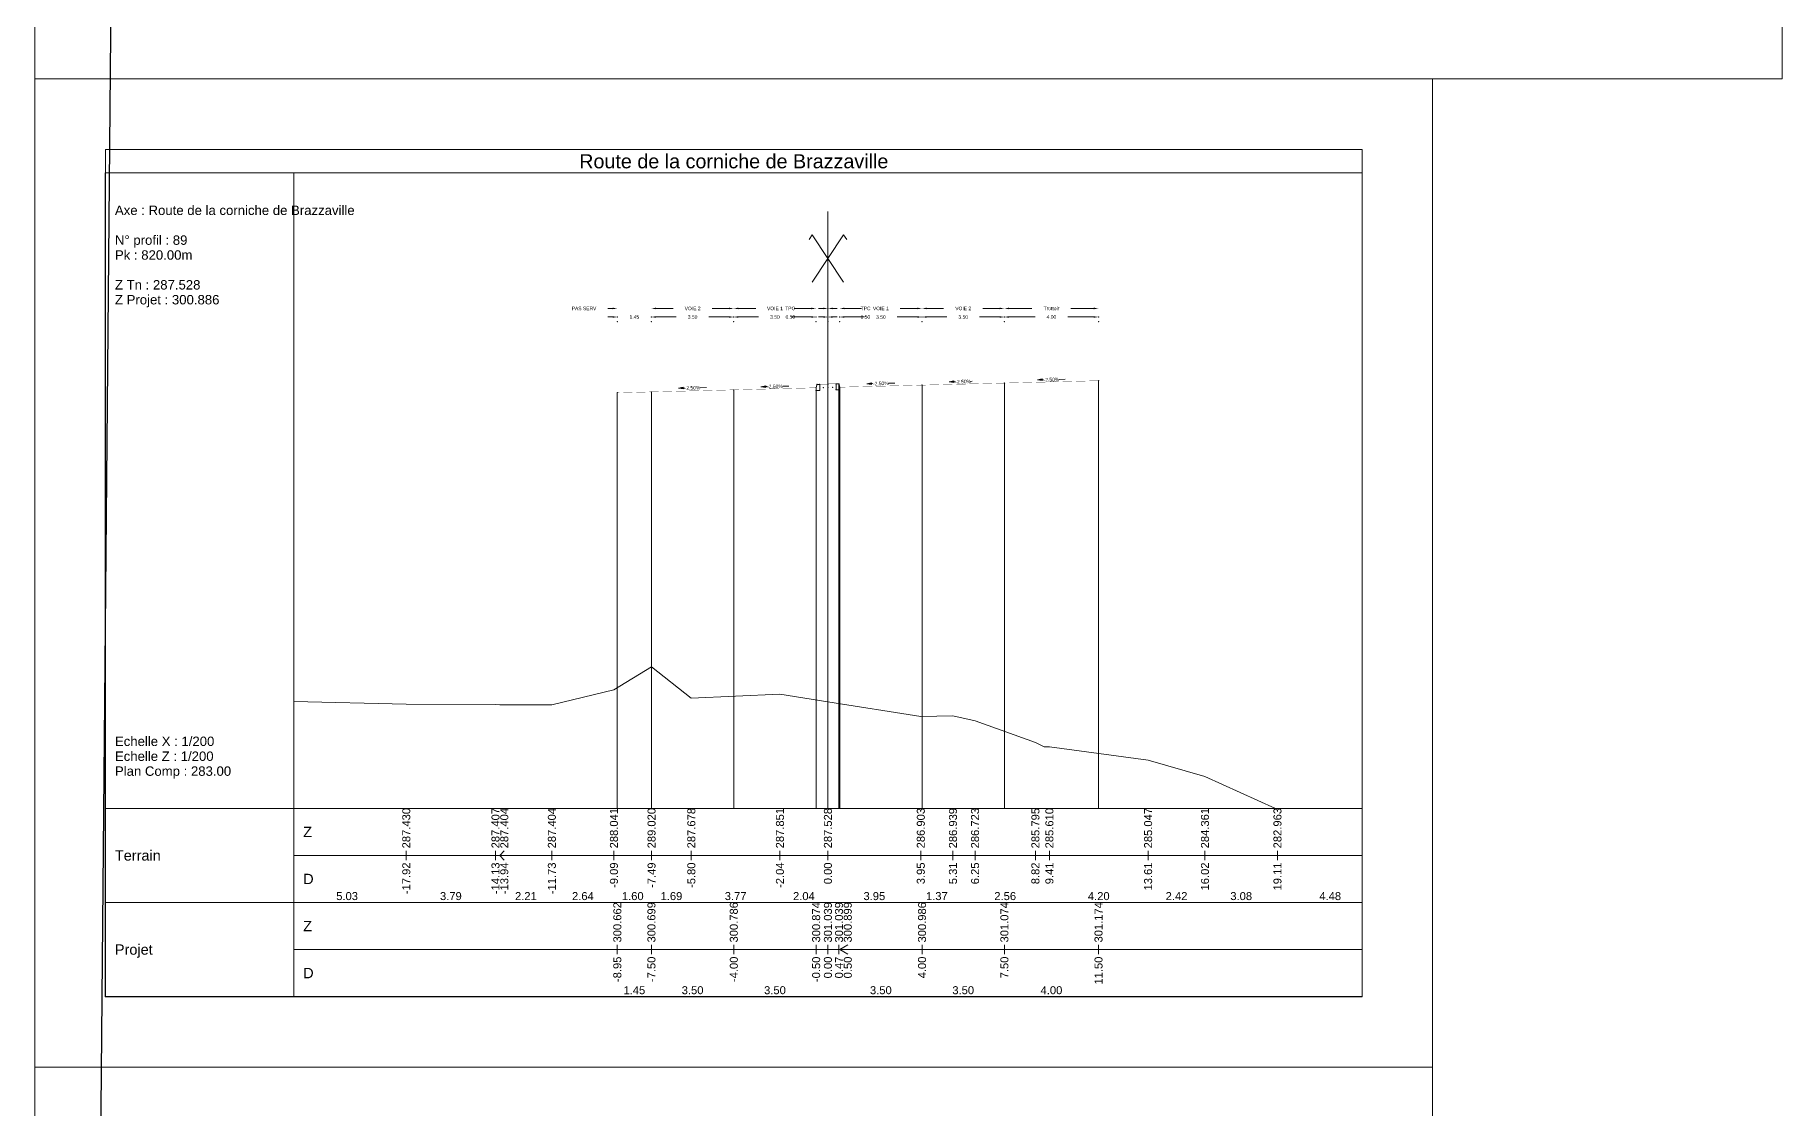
# Model space of a CAD drawing. Extents: x 0 to 74, y -372 to 1003.
# Drawn here: x 0 to 74.2, y 308.4 to 354 of the extents above; entities that cross this region are included whole.
import ezdxf
from ezdxf.enums import TextEntityAlignment as Align

# ---------------------------------------------------------------- set-up
doc = ezdxf.new("R2010")
doc.units = 0
doc.header["$LTSCALE"] = 2
doc.header["$PDSIZE"] = -0.004
doc.layers.get('0').update_dxf_attribs({"lineweight": 0})
for name, color, linetype, lineweight in [('Route - Profils type - Content session name', 7, 'Continuous', 0), ('Route - Profils type - PT VIA DRO', 5, 'Continuous', 0), ('Route - Profils type - PT VIA GAU', 5, 'Continuous', 0), ('Route - Route de la corniche de Brazzaville - PT - Cadre_P89', 7, 'Continuous', 0), ('Route - Route de la corniche de Brazzaville - PT - Terrain_P89', 5, 'Continuous', 0)]:
    doc.layers.add(name, color=color, linetype=linetype, lineweight=lineweight)
doc.styles.add('CadreTitre', font='arial.ttf', dxfattribs={"height": 0.003})
doc.styles.add('Cotation', font='arial.ttf')
doc.styles.add('CoteHor', font='arial.ttf', dxfattribs={"height": 0.0022})
doc.styles.add('CoteHorA', font='arial.ttf', dxfattribs={"height": 0.0022})
doc.styles.add('CoteTitre', font='arial.ttf', dxfattribs={"height": 0.0017})
doc.styles.add('CoteTitreA', font='arial.ttf', dxfattribs={"height": 0.0017})
doc.styles.add('CoteVert', font='arial.ttf', dxfattribs={"height": 0.0017})
doc.styles.add('CoteVertA', font='arial.ttf', dxfattribs={"height": 0.0017})
doc.styles.add('ProfilCartouche', font='arial.ttf', dxfattribs={"height": 0.002})
doc.dimstyles.new('BRAZZAVILLE', dxfattribs={"dimtxt": 0.15, "dimasz": 0.2, "dimexe": 0.5, "dimexo": 0.5, "dimgap": 0.5, "dimtad": 0, "dimzin": 0, "dimdsep": 46, "dimtxsty": 'Cotation', "dimsah": 1, "dimcen": 0.1, "dimse1": 1, "dimse2": 1, "dimclrd": 1, "dimclre": 256, "dimclrt": 1, "dimaunit": 2, "dimazin": 0, "dimtfac": 1, "dimtdec": 4, "dimtofl": 0, "dimtmove": 0, "dimatfit": 1, "dimfxl": 1, "dimtolj": 1, "dimtzin": 0, "dimlwd": 0, "dimlwe": 0, "dimarcsym": 0})
doc.dimstyles.get("Standard").update_dxf_attribs({"dimtxt": 0.18, "dimasz": 0.18, "dimexe": 0.18, "dimexo": 0.0625, "dimgap": 0.09, "dimtad": 0, "dimtih": 1, "dimtoh": 1, "dimdec": 4, "dimzin": 0, "dimdsep": 46, "dimtxsty": 'Standard', "dimcen": 0.09, "dimadec": 0, "dimazin": 0, "dimtfac": 1, "dimtdec": 4, "dimtofl": 0, "dimtmove": 0, "dimatfit": 3, "dimfxl": 1, "dimtolj": 1, "dimtzin": 0, "dimarcsym": 0})

# ---------------------------------------------------------------- blocks, each defined once
blk = doc.blocks.new('*D336')
at = {"layer": 'Defpoints', "color": 0, "transparency": 16777216}
for p in [(34.2, 342.056), (34.2, 342.052), (33.7, 339.056)]:
    blk.add_point(p, dxfattribs=at)
at = {"layer": 'Route - Profils type - PT VIA DRO', "color": 1, "lineweight": 0, "transparency": 16777216}
for p, q in [((33.5, 342.052), (33.3, 342.052)), ((34.4, 342.052), (34.6, 342.052))]:
    blk.add_line(p, q, dxfattribs=at)
at = {"layer": 'Route - Profils type - PT VIA DRO', "color": 1, "transparency": 16777216}
for points in [[(33.5, 342.085), (33.5, 342.019), (33.7, 342.052)], [(34.4, 342.085), (34.4, 342.019), (34.2, 342.052)]]:
    blk.add_solid(points, dxfattribs=at)
at = {"layer": 'Route - Profils type - PT VIA DRO', "color": 1, "transparency": 16777216, "insert": (35.295, 342.052), "char_height": 0.15, "attachment_point": 5, "style": 'Cotation'}
blk.add_mtext('\\A1;0.50', dxfattribs=at)
blk = doc.blocks.new('*D337')
at = {"layer": 'Defpoints', "color": 0, "transparency": 16777216}
for p in [(34.2, 342.056), (37.7, 342.056), (37.7, 342.052)]:
    blk.add_point(p, dxfattribs=at)
at = {"layer": 'Route - Profils type - PT VIA DRO', "color": 1, "lineweight": 0, "transparency": 16777216}
for p, q in [((34.4, 342.052), (35.255, 342.052)), ((37.5, 342.052), (36.645, 342.052))]:
    blk.add_line(p, q, dxfattribs=at)
at = {"layer": 'Route - Profils type - PT VIA DRO', "color": 1, "transparency": 16777216}
for points in [[(34.4, 342.085), (34.4, 342.019), (34.2, 342.052)], [(37.5, 342.085), (37.5, 342.019), (37.7, 342.052)]]:
    blk.add_solid(points, dxfattribs=at)
at = {"layer": 'Route - Profils type - PT VIA DRO', "color": 1, "transparency": 16777216, "insert": (35.95, 342.052), "char_height": 0.15, "attachment_point": 5, "style": 'Cotation'}
blk.add_mtext('\\A1;3.50', dxfattribs=at)
blk = doc.blocks.new('*D338')
at = {"layer": 'Defpoints', "color": 0, "transparency": 16777216}
for p in [(37.7, 342.056), (41.2, 342.056), (41.2, 342.052)]:
    blk.add_point(p, dxfattribs=at)
at = {"layer": 'Route - Profils type - PT VIA DRO', "color": 1, "lineweight": 0, "transparency": 16777216}
for p, q in [((37.9, 342.052), (38.755, 342.052)), ((41, 342.052), (40.145, 342.052))]:
    blk.add_line(p, q, dxfattribs=at)
at = {"layer": 'Route - Profils type - PT VIA DRO', "color": 1, "transparency": 16777216}
for points in [[(37.9, 342.085), (37.9, 342.019), (37.7, 342.052)], [(41, 342.085), (41, 342.019), (41.2, 342.052)]]:
    blk.add_solid(points, dxfattribs=at)
at = {"layer": 'Route - Profils type - PT VIA DRO', "color": 1, "transparency": 16777216, "insert": (39.45, 342.052), "char_height": 0.15, "attachment_point": 5, "style": 'Cotation'}
blk.add_mtext('\\A1;3.50', dxfattribs=at)
blk = doc.blocks.new('*D339')
at = {"layer": 'Defpoints', "color": 0, "transparency": 16777216}
for p in [(34.2, 342.415), (34.2, 341.856), (33.7, 339.056)]:
    blk.add_point(p, dxfattribs=at)
at = {"layer": 'Route - Profils type - PT VIA DRO', "color": 1, "lineweight": 0, "transparency": 16777216}
for p, q in [((33.5, 342.415), (33.3, 342.415)), ((34.4, 342.415), (34.6, 342.415))]:
    blk.add_line(p, q, dxfattribs=at)
at = {"layer": 'Route - Profils type - PT VIA DRO', "color": 1, "transparency": 16777216}
for points in [[(33.5, 342.449), (33.5, 342.382), (33.7, 342.415)], [(34.4, 342.449), (34.4, 342.382), (34.2, 342.415)]]:
    blk.add_solid(points, dxfattribs=at)
at = {"layer": 'Route - Profils type - PT VIA DRO', "color": 1, "transparency": 16777216, "insert": (35.303, 342.415), "char_height": 0.15, "attachment_point": 5, "style": 'Cotation'}
blk.add_mtext('\\A1;TPC', dxfattribs=at)
blk = doc.blocks.new('*D340')
at = {"layer": 'Defpoints', "color": 0, "transparency": 16777216}
for p in [(37.7, 342.415), (34.2, 341.856), (37.7, 342.056)]:
    blk.add_point(p, dxfattribs=at)
at = {"layer": 'Route - Profils type - PT VIA DRO', "color": 1, "lineweight": 0, "transparency": 16777216}
for p, q in [((34.4, 342.415), (35.132, 342.415)), ((37.5, 342.415), (36.768, 342.415))]:
    blk.add_line(p, q, dxfattribs=at)
at = {"layer": 'Route - Profils type - PT VIA DRO', "color": 1, "transparency": 16777216}
for points in [[(34.4, 342.449), (34.4, 342.382), (34.2, 342.415)], [(37.5, 342.449), (37.5, 342.382), (37.7, 342.415)]]:
    blk.add_solid(points, dxfattribs=at)
at = {"layer": 'Route - Profils type - PT VIA DRO', "color": 1, "transparency": 16777216, "insert": (35.95, 342.415), "char_height": 0.15, "attachment_point": 5, "style": 'Cotation'}
blk.add_mtext('\\A1;VOIE 1', dxfattribs=at)
blk = doc.blocks.new('*D341')
at = {"layer": 'Defpoints', "color": 0, "transparency": 16777216}
for p in [(41.2, 342.415), (37.7, 342.056), (41.2, 342.056)]:
    blk.add_point(p, dxfattribs=at)
at = {"layer": 'Route - Profils type - PT VIA DRO', "color": 1, "lineweight": 0, "transparency": 16777216}
for p, q in [((37.9, 342.415), (38.618, 342.415)), ((41, 342.415), (40.282, 342.415))]:
    blk.add_line(p, q, dxfattribs=at)
at = {"layer": 'Route - Profils type - PT VIA DRO', "color": 1, "transparency": 16777216}
for points in [[(37.9, 342.449), (37.9, 342.382), (37.7, 342.415)], [(41, 342.449), (41, 342.382), (41.2, 342.415)]]:
    blk.add_solid(points, dxfattribs=at)
at = {"layer": 'Route - Profils type - PT VIA DRO', "color": 1, "transparency": 16777216, "insert": (39.45, 342.415), "char_height": 0.15, "attachment_point": 5, "style": 'Cotation'}
blk.add_mtext('\\A1;VOIE 2', dxfattribs=at)
blk = doc.blocks.new('*D342')
at = {"layer": 'Defpoints', "color": 0, "transparency": 16777216}
for p in [(41.2, 342.056), (45.2, 342.056), (45.2, 342.052)]:
    blk.add_point(p, dxfattribs=at)
at = {"layer": 'Route - Profils type - PT VIA DRO', "color": 1, "lineweight": 0, "transparency": 16777216}
for p, q in [((41.4, 342.052), (42.502, 342.052)), ((45, 342.052), (43.898, 342.052))]:
    blk.add_line(p, q, dxfattribs=at)
at = {"layer": 'Route - Profils type - PT VIA DRO', "color": 1, "transparency": 16777216}
for points in [[(41.4, 342.085), (41.4, 342.019), (41.2, 342.052)], [(45, 342.085), (45, 342.019), (45.2, 342.052)]]:
    blk.add_solid(points, dxfattribs=at)
at = {"layer": 'Route - Profils type - PT VIA DRO', "color": 1, "transparency": 16777216, "insert": (43.2, 342.052), "char_height": 0.15, "attachment_point": 5, "style": 'Cotation'}
blk.add_mtext('\\A1;4.00', dxfattribs=at)
blk = doc.blocks.new('*D343')
at = {"layer": 'Defpoints', "color": 0, "transparency": 16777216}
for p in [(45.2, 342.415), (41.2, 342.056), (45.2, 342.056)]:
    blk.add_point(p, dxfattribs=at)
at = {"layer": 'Route - Profils type - PT VIA DRO', "color": 1, "lineweight": 0, "transparency": 16777216}
for p, q in [((41.4, 342.415), (42.369, 342.415)), ((45, 342.415), (44.031, 342.415))]:
    blk.add_line(p, q, dxfattribs=at)
at = {"layer": 'Route - Profils type - PT VIA DRO', "color": 1, "transparency": 16777216}
for points in [[(41.4, 342.449), (41.4, 342.382), (41.2, 342.415)], [(45, 342.449), (45, 342.382), (45.2, 342.415)]]:
    blk.add_solid(points, dxfattribs=at)
at = {"layer": 'Route - Profils type - PT VIA DRO', "color": 1, "transparency": 16777216, "insert": (43.2, 342.415), "char_height": 0.15, "attachment_point": 5, "style": 'Cotation'}
blk.add_mtext('\\A1;Trottoir', dxfattribs=at)
blk = doc.blocks.new('MENSURA_COTEPENTE_110')
at = {"layer": 'Route - Profils type - PT VIA DRO', "linetype": 'Continuous', "lineweight": 0}
blk.add_hatch(color=1, dxfattribs=at).paths.add_polyline_path([(0.17778, -2.79459), (0.17678, -2.79479), (0.17778, -2.79494)])
at = {"layer": 'Route - Profils type - PT VIA DRO', "color": 1, "linetype": 'Continuous', "lineweight": 0}
for p, q in [((0.17778, -2.79476), (0.17808, -2.79475)), ((0.18139, -2.79467), (0.18269, -2.79464))]:
    blk.add_line(p, q, dxfattribs=at)
at = {"layer": 'Route - Profils type - PT VIA DRO', "color": 1, "linetype": 'Continuous', "lineweight": 0, "flags": 128}
blk.add_lwpolyline([(0.17778, -2.79459), (0.17678, -2.79479), (0.17778, -2.79494), (0.17778, -2.79459)], close=True, dxfattribs=at)
at = {"layer": 'Route - Profils type - PT VIA DRO', "color": 1, "style": 'Cotation'}
blk.add_text('-2.50%', height=0.00075, rotation=1.4321, dxfattribs=at).set_placement((0.17974, -2.79471), align=Align.MIDDLE_CENTER)
blk = doc.blocks.new('MENSURA_COTEPENTE_111')
at = {"layer": 'Route - Profils type - PT VIA DRO', "linetype": 'Continuous', "lineweight": 0}
blk.add_hatch(color=1, dxfattribs=at).paths.add_polyline_path([(0.19528, -2.79418), (0.19428, -2.79438), (0.19529, -2.79453)])
at = {"layer": 'Route - Profils type - PT VIA DRO', "color": 1, "linetype": 'Continuous', "lineweight": 0}
for p, q in [((0.19528, -2.79436), (0.19558, -2.79435)), ((0.19889, -2.79427), (0.19914, -2.79426))]:
    blk.add_line(p, q, dxfattribs=at)
at = {"layer": 'Route - Profils type - PT VIA DRO', "color": 1, "linetype": 'Continuous', "lineweight": 0, "flags": 128}
blk.add_lwpolyline([(0.19528, -2.79418), (0.19428, -2.79438), (0.19529, -2.79453), (0.19528, -2.79418)], close=True, dxfattribs=at)
at = {"layer": 'Route - Profils type - PT VIA DRO', "color": 1, "style": 'Cotation'}
blk.add_text('-2.50%', height=0.00075, rotation=1.4321, dxfattribs=at).set_placement((0.19724, -2.79431), align=Align.MIDDLE_CENTER)
blk = doc.blocks.new('MENSURA_COTEPENTE_112')
at = {"layer": 'Route - Profils type - PT VIA DRO', "linetype": 'Continuous', "lineweight": 0}
blk.add_hatch(color=1, dxfattribs=at).paths.add_polyline_path([(0.21403, -2.79376), (0.21303, -2.79396), (0.21404, -2.79411)])
at = {"layer": 'Route - Profils type - PT VIA DRO', "color": 1, "linetype": 'Continuous', "lineweight": 0}
for p, q in [((0.21403, -2.79393), (0.21433, -2.79393)), ((0.21764, -2.79384), (0.21894, -2.79381))]:
    blk.add_line(p, q, dxfattribs=at)
at = {"layer": 'Route - Profils type - PT VIA DRO', "color": 1, "linetype": 'Continuous', "lineweight": 0, "flags": 128}
blk.add_lwpolyline([(0.21403, -2.79376), (0.21303, -2.79396), (0.21404, -2.79411), (0.21403, -2.79376)], close=True, dxfattribs=at)
at = {"layer": 'Route - Profils type - PT VIA DRO', "color": 1, "style": 'Cotation'}
blk.add_text('-2.50%', height=0.00075, rotation=1.4321, dxfattribs=at).set_placement((0.21599, -2.79388), align=Align.MIDDLE_CENTER)
blk = doc.blocks.new('T2__mirroredMSX', base_point=(-6.713, 11.473))
at = {"linetype": 'Continuous', "flags": 128}
blk.add_lwpolyline([(-6.837, 11.703), (-6.863, 11.583), (-6.863, 11.473), (-6.713, 11.473), (-6.713, 11.723), (-6.818, 11.719, 0.339869)], format="xyb", close=True, dxfattribs=at)
blk = doc.blocks.new('*D347')
at = {"layer": 'Defpoints', "color": 0, "transparency": 16777216}
for p in [(33.2, 342.056), (33.2, 342.052), (33.7, 339.056)]:
    blk.add_point(p, dxfattribs=at)
at = {"layer": 'Route - Profils type - PT VIA GAU', "color": 1, "lineweight": 0, "transparency": 16777216}
for p, q in [((33, 342.052), (32.8, 342.052)), ((33.9, 342.052), (34.1, 342.052))]:
    blk.add_line(p, q, dxfattribs=at)
at = {"layer": 'Route - Profils type - PT VIA GAU', "color": 1, "transparency": 16777216}
for points in [[(33, 342.085), (33, 342.019), (33.2, 342.052)], [(33.9, 342.085), (33.9, 342.019), (33.7, 342.052)]]:
    blk.add_solid(points, dxfattribs=at)
at = {"layer": 'Route - Profils type - PT VIA GAU', "color": 1, "transparency": 16777216, "insert": (32.105, 342.052), "char_height": 0.15, "attachment_point": 5, "style": 'Cotation'}
blk.add_mtext('\\A1;0.50', dxfattribs=at)
blk = doc.blocks.new('*D348')
at = {"layer": 'Defpoints', "color": 0, "transparency": 16777216}
for p in [(29.7, 342.056), (29.7, 342.052), (33.2, 342.056)]:
    blk.add_point(p, dxfattribs=at)
at = {"layer": 'Route - Profils type - PT VIA GAU', "color": 1, "lineweight": 0, "transparency": 16777216}
for p, q in [((29.9, 342.052), (30.755, 342.052)), ((33, 342.052), (32.145, 342.052))]:
    blk.add_line(p, q, dxfattribs=at)
at = {"layer": 'Route - Profils type - PT VIA GAU', "color": 1, "transparency": 16777216}
for points in [[(29.9, 342.085), (29.9, 342.019), (29.7, 342.052)], [(33, 342.085), (33, 342.019), (33.2, 342.052)]]:
    blk.add_solid(points, dxfattribs=at)
at = {"layer": 'Route - Profils type - PT VIA GAU', "color": 1, "transparency": 16777216, "insert": (31.45, 342.052), "char_height": 0.15, "attachment_point": 5, "style": 'Cotation'}
blk.add_mtext('\\A1;3.50', dxfattribs=at)
blk = doc.blocks.new('*D349')
at = {"layer": 'Defpoints', "color": 0, "transparency": 16777216}
for p in [(26.2, 342.056), (26.2, 342.052), (29.7, 342.056)]:
    blk.add_point(p, dxfattribs=at)
at = {"layer": 'Route - Profils type - PT VIA GAU', "color": 1, "lineweight": 0, "transparency": 16777216}
for p, q in [((26.4, 342.052), (27.255, 342.052)), ((29.5, 342.052), (28.645, 342.052))]:
    blk.add_line(p, q, dxfattribs=at)
at = {"layer": 'Route - Profils type - PT VIA GAU', "color": 1, "transparency": 16777216}
for points in [[(26.4, 342.085), (26.4, 342.019), (26.2, 342.052)], [(29.5, 342.085), (29.5, 342.019), (29.7, 342.052)]]:
    blk.add_solid(points, dxfattribs=at)
at = {"layer": 'Route - Profils type - PT VIA GAU', "color": 1, "transparency": 16777216, "insert": (27.95, 342.052), "char_height": 0.15, "attachment_point": 5, "style": 'Cotation'}
blk.add_mtext('\\A1;3.50', dxfattribs=at)
blk = doc.blocks.new('*D350')
at = {"layer": 'Defpoints', "color": 0, "transparency": 16777216}
for p in [(33.2, 342.415), (33.2, 341.856), (33.7, 339.056)]:
    blk.add_point(p, dxfattribs=at)
at = {"layer": 'Route - Profils type - PT VIA GAU', "color": 1, "lineweight": 0, "transparency": 16777216}
for p, q in [((33, 342.415), (32.8, 342.415)), ((33.9, 342.415), (34.1, 342.415))]:
    blk.add_line(p, q, dxfattribs=at)
at = {"layer": 'Route - Profils type - PT VIA GAU', "color": 1, "transparency": 16777216}
for points in [[(33, 342.449), (33, 342.382), (33.2, 342.415)], [(33.9, 342.449), (33.9, 342.382), (33.7, 342.415)]]:
    blk.add_solid(points, dxfattribs=at)
at = {"layer": 'Route - Profils type - PT VIA GAU', "color": 1, "transparency": 16777216, "insert": (32.097, 342.415), "char_height": 0.15, "attachment_point": 5, "style": 'Cotation'}
blk.add_mtext('\\A1;TPC', dxfattribs=at)
blk = doc.blocks.new('*D351')
at = {"layer": 'Defpoints', "color": 0, "transparency": 16777216}
for p in [(29.7, 342.415), (29.7, 342.056), (33.2, 341.856)]:
    blk.add_point(p, dxfattribs=at)
at = {"layer": 'Route - Profils type - PT VIA GAU', "color": 1, "lineweight": 0, "transparency": 16777216}
for p, q in [((29.9, 342.415), (30.632, 342.415)), ((33, 342.415), (32.268, 342.415))]:
    blk.add_line(p, q, dxfattribs=at)
at = {"layer": 'Route - Profils type - PT VIA GAU', "color": 1, "transparency": 16777216}
for points in [[(29.9, 342.449), (29.9, 342.382), (29.7, 342.415)], [(33, 342.449), (33, 342.382), (33.2, 342.415)]]:
    blk.add_solid(points, dxfattribs=at)
at = {"layer": 'Route - Profils type - PT VIA GAU', "color": 1, "transparency": 16777216, "insert": (31.45, 342.415), "char_height": 0.15, "attachment_point": 5, "style": 'Cotation'}
blk.add_mtext('\\A1;VOIE 1', dxfattribs=at)
blk = doc.blocks.new('*D352')
at = {"layer": 'Defpoints', "color": 0, "transparency": 16777216}
for p in [(26.2, 342.415), (26.2, 342.056), (29.7, 342.056)]:
    blk.add_point(p, dxfattribs=at)
at = {"layer": 'Route - Profils type - PT VIA GAU', "color": 1, "lineweight": 0, "transparency": 16777216}
for p, q in [((26.4, 342.415), (27.118, 342.415)), ((29.5, 342.415), (28.782, 342.415))]:
    blk.add_line(p, q, dxfattribs=at)
at = {"layer": 'Route - Profils type - PT VIA GAU', "color": 1, "transparency": 16777216}
for points in [[(26.4, 342.449), (26.4, 342.382), (26.2, 342.415)], [(29.5, 342.449), (29.5, 342.382), (29.7, 342.415)]]:
    blk.add_solid(points, dxfattribs=at)
at = {"layer": 'Route - Profils type - PT VIA GAU', "color": 1, "transparency": 16777216, "insert": (27.95, 342.415), "char_height": 0.15, "attachment_point": 5, "style": 'Cotation'}
blk.add_mtext('\\A1;VOIE 2', dxfattribs=at)
blk = doc.blocks.new('*D353')
at = {"layer": 'Defpoints', "color": 0, "transparency": 16777216}
for p in [(24.75, 342.415), (24.75, 342.056), (26.2, 342.056)]:
    blk.add_point(p, dxfattribs=at)
at = {"layer": 'Route - Profils type - PT VIA GAU', "color": 1, "lineweight": 0, "transparency": 16777216}
for p, q in [((24.55, 342.415), (24.35, 342.415)), ((26.4, 342.415), (26.6, 342.415))]:
    blk.add_line(p, q, dxfattribs=at)
at = {"layer": 'Route - Profils type - PT VIA GAU', "color": 1, "transparency": 16777216}
for points in [[(24.55, 342.449), (24.55, 342.382), (24.75, 342.415)], [(26.4, 342.449), (26.4, 342.382), (26.2, 342.415)]]:
    blk.add_solid(points, dxfattribs=at)
at = {"layer": 'Route - Profils type - PT VIA GAU', "color": 1, "transparency": 16777216, "insert": (23.335, 342.415), "char_height": 0.15, "attachment_point": 5, "style": 'Cotation'}
blk.add_mtext('\\A1;PAS SERV', dxfattribs=at)
blk = doc.blocks.new('*D354')
at = {"layer": 'Defpoints', "color": 0, "transparency": 16777216}
for p in [(24.75, 342.056), (24.75, 342.052), (26.2, 342.056)]:
    blk.add_point(p, dxfattribs=at)
at = {"layer": 'Route - Profils type - PT VIA GAU', "color": 1, "lineweight": 0, "transparency": 16777216}
for p, q in [((24.55, 342.052), (24.35, 342.052)), ((26.4, 342.052), (26.6, 342.052))]:
    blk.add_line(p, q, dxfattribs=at)
at = {"layer": 'Route - Profils type - PT VIA GAU', "color": 1, "transparency": 16777216}
for points in [[(24.55, 342.085), (24.55, 342.019), (24.75, 342.052)], [(26.4, 342.085), (26.4, 342.019), (26.2, 342.052)]]:
    blk.add_solid(points, dxfattribs=at)
at = {"layer": 'Route - Profils type - PT VIA GAU', "color": 1, "transparency": 16777216, "insert": (25.475, 342.052), "char_height": 0.15, "attachment_point": 5, "style": 'Cotation'}
blk.add_mtext('\\A1;1.45', dxfattribs=at)
blk = doc.blocks.new('MENSURA_COTEPENTE_113')
at = {"layer": 'Route - Profils type - PT VIA GAU', "linetype": 'Continuous', "lineweight": 0}
blk.add_hatch(color=1, dxfattribs=at).paths.add_polyline_path([(0.15529, -2.79557), (0.15428, -2.79541), (0.15528, -2.79521)])
at = {"layer": 'Route - Profils type - PT VIA GAU', "color": 1, "linetype": 'Continuous', "lineweight": 0}
for p, q in [((0.15528, -2.79539), (0.15558, -2.79538)), ((0.15889, -2.7953), (0.16019, -2.79527))]:
    blk.add_line(p, q, dxfattribs=at)
at = {"layer": 'Route - Profils type - PT VIA GAU', "color": 1, "linetype": 'Continuous', "lineweight": 0, "flags": 128}
blk.add_lwpolyline([(0.15529, -2.79557), (0.15428, -2.79541), (0.15528, -2.79521), (0.15529, -2.79557)], close=True, dxfattribs=at)
at = {"layer": 'Route - Profils type - PT VIA GAU', "color": 1, "style": 'Cotation'}
blk.add_text('-2.50%', height=0.00075, rotation=-358.5679, dxfattribs=at).set_placement((0.15724, -2.79534), align=Align.MIDDLE_CENTER)
blk = doc.blocks.new('MENSURA_COTEPENTE_114')
at = {"layer": 'Route - Profils type - PT VIA GAU', "linetype": 'Continuous', "lineweight": 0}
blk.add_hatch(color=1, dxfattribs=at).paths.add_polyline_path([(0.13778, -2.79588), (0.13678, -2.79572), (0.13777, -2.79552)])
at = {"layer": 'Route - Profils type - PT VIA GAU', "color": 1, "linetype": 'Continuous', "lineweight": 0}
for p, q in [((0.13778, -2.7957), (0.13808, -2.79569)), ((0.14139, -2.79561), (0.14269, -2.79558))]:
    blk.add_line(p, q, dxfattribs=at)
at = {"layer": 'Route - Profils type - PT VIA GAU', "color": 1, "linetype": 'Continuous', "lineweight": 0, "flags": 128}
blk.add_lwpolyline([(0.13778, -2.79588), (0.13678, -2.79572), (0.13777, -2.79552), (0.13778, -2.79588)], close=True, dxfattribs=at)
at = {"layer": 'Route - Profils type - PT VIA GAU', "color": 1, "style": 'Cotation'}
blk.add_text('-2.50%', height=0.00075, rotation=-358.5679, dxfattribs=at).set_placement((0.13973, -2.79565), align=Align.MIDDLE_CENTER)
blk = doc.blocks.new('T2', base_point=(-6.713, 11.473))
at = {"linetype": 'Continuous', "flags": 128}
blk.add_lwpolyline([(-6.837, 11.703), (-6.863, 11.583), (-6.863, 11.473), (-6.713, 11.473), (-6.713, 11.723), (-6.818, 11.719, 0.339869)], format="xyb", close=True, dxfattribs=at)

msp = doc.modelspace()

# ---------------------------------------------------------------- linework, layer by layer
at = {"flags": 128}
for points in [[(0, 352.17), (0, 404.67), (74.25, 404.67), (74.25, 352.17)], [(0, 310.17), (0, 352.17), (59.4, 352.17), (59.4, 310.17)], [(3, 313.17), (3, 349.17), (56.4, 349.17), (56.4, 313.17)], [(0, 268.17), (0, 310.17), (59.4, 310.17), (59.4, 268.17)]]:
    msp.add_lwpolyline(points, close=True, dxfattribs=at)
at = {"layer": 'Route - Profils type - PT VIA DRO', "color": 1, "linetype": 'Continuous', "flags": 128}
msp.add_lwpolyline([(33.7, 339.209, 0.01, 0.01, 0), (34.05, 339.209, 0.01, 0.01, 0), (34.17, 339.209, 0.01, 0.01, 0), (34.2, 339.069, 0.01, 0.01, 0), (37.7, 339.156, 0.01, 0.01, 0), (41.2, 339.244, 0.01, 0.01, 0), (45.2, 339.344, 0.01, 0.01, 0)], format="xyseb", dxfattribs=at)
at = {"layer": 'Route - Profils type - PT VIA DRO'}
for p in [(33.7, 342.056), (33.7, 341.856), (34.2, 342.056), (34.2, 341.856), (37.7, 342.056), (37.7, 341.856), (41.2, 342.056), (41.2, 341.856), (45.2, 342.056), (45.2, 341.856), (45.2, 339.344), (33.7, 339.209), (33.7, 339.056), (33.9, 339.061), (34.05, 339.209), (34.05, 338.959), (34.17, 339.209), (34.2, 339.069), (34.2, 338.959), (37.7, 339.156), (41.2, 339.244)]:
    msp.add_point(p, dxfattribs=at)
at = {"layer": 'Route - Profils type - PT VIA GAU', "color": 1, "linetype": 'Continuous', "flags": 128}
msp.add_lwpolyline([(33.7, 339.184, 0.01, 0.01, 0), (33.23, 339.184, 0.01, 0.01, 0), (33.2, 339.044, 0.01, 0.01, 0), (29.7, 338.956, 0.01, 0.01, 0), (26.2, 338.869, 0.01, 0.01, 0), (24.75, 338.832, 0.01, 0.01, 0)], format="xyseb", dxfattribs=at)
at = {"layer": 'Route - Profils type - PT VIA GAU'}
for p in [(24.75, 342.056), (24.75, 341.856), (26.2, 342.056), (26.2, 341.856), (29.7, 342.056), (29.7, 341.856), (33.2, 342.056), (33.2, 341.856), (33.7, 342.056), (33.7, 341.856), (24.75, 338.832), (26.2, 338.869), (29.7, 338.956), (33.2, 339.044), (33.2, 338.934), (33.23, 339.184), (33.35, 339.184), (33.35, 338.934), (33.5, 339.051), (33.7, 339.184), (33.7, 339.056)]:
    msp.add_point(p, dxfattribs=at)
at = {"layer": 'Route - Route de la corniche de Brazzaville - PT - Cadre_P89', "color": 7, "linetype": 'Continuous'}
for p, q in [((11, 348.17), (11, 313.17)), ((33.7, 342.539), (33.7, 346.539)), ((32.9, 345.339), (33.033, 345.539)), ((34.367, 343.539), (33.033, 345.539)), ((33.033, 343.539), (34.367, 345.539)), ((34.5, 345.339), (34.367, 345.539)), ((33.7, 321.17), (33.7, 342.539)), ((45.2, 321.17), (45.2, 339.344)), ((45.2, 321.17), (45.2, 339.344)), ((24.75, 321.17), (24.75, 338.832)), ((24.75, 321.17), (24.75, 338.832)), ((26.2, 321.17), (26.2, 338.869)), ((26.2, 321.17), (26.2, 338.869)), ((29.7, 321.17), (29.7, 338.956)), ((29.7, 321.17), (29.7, 338.956)), ((33.2, 321.17), (33.2, 339.044)), ((33.2, 321.17), (33.2, 339.044)), ((33.7, 321.17), (33.7, 339.209)), ((33.7, 321.17), (33.7, 339.209)), ((34.17, 321.17), (34.17, 339.209)), ((34.17, 321.17), (34.17, 339.209)), ((34.2, 321.17), (34.2, 339.069)), ((34.2, 321.17), (34.2, 339.069)), ((37.7, 321.17), (37.7, 339.156)), ((37.7, 321.17), (37.7, 339.156)), ((41.2, 321.17), (41.2, 339.244)), ((41.2, 321.17), (41.2, 339.244)), ((56.4, 321.17), (3, 321.17)), ((56.4, 319.17), (11, 319.17)), ((56.4, 317.17), (3, 317.17)), ((56.4, 317.17), (3, 317.17)), ((56.4, 317.17), (3, 317.17)), ((56.4, 317.17), (3, 317.17)), ((56.4, 317.17), (3, 317.17)), ((56.4, 317.17), (3, 317.17)), ((56.4, 317.17), (3, 317.17)), ((56.4, 315.17), (11, 315.17)), ((24.75, 315.37), (24.75, 315.17)), ((24.75, 314.97), (24.75, 315.17)), ((26.2, 315.37), (26.2, 315.17)), ((26.2, 314.97), (26.2, 315.17)), ((29.7, 315.37), (29.7, 315.17)), ((29.7, 314.97), (29.7, 315.17)), ((33.2, 315.37), (33.2, 315.17)), ((33.2, 314.97), (33.2, 315.17)), ((33.7, 315.37), (33.7, 315.17)), ((33.7, 314.97), (33.7, 315.17)), ((34.17, 315.37), (34.17, 315.17)), ((34.17, 314.97), (34.17, 315.17)), ((34.544, 315.37), (34.2, 315.17)), ((34.544, 314.97), (34.2, 315.17)), ((37.7, 315.37), (37.7, 315.17)), ((37.7, 314.97), (37.7, 315.17)), ((41.2, 315.37), (41.2, 315.17)), ((41.2, 314.97), (41.2, 315.17)), ((45.2, 315.37), (45.2, 315.17)), ((45.2, 314.97), (45.2, 315.17)), ((56.4, 313.17), (3, 313.17)), ((56.4, 313.17), (3, 313.17)), ((56.4, 313.17), (3, 313.17)), ((56.4, 313.17), (3, 313.17)), ((56.4, 313.17), (3, 313.17)), ((56.4, 313.17), (3, 313.17))]:
    msp.add_line(p, q, dxfattribs=at)
at = {"layer": 'Route - Route de la corniche de Brazzaville - PT - Cadre_P89', "color": 114, "linetype": 'Continuous'}
for p, q in [((15.781, 319.37), (15.781, 319.17)), ((19.573, 319.37), (19.573, 319.17)), ((19.947, 319.37), (19.761, 319.17)), ((21.968, 319.37), (21.968, 319.17)), ((24.606, 319.37), (24.606, 319.17)), ((26.205, 319.37), (26.205, 319.17)), ((27.895, 319.37), (27.895, 319.17)), ((31.661, 319.37), (31.661, 319.17)), ((33.7, 319.37), (33.7, 319.17)), ((37.647, 319.37), (37.647, 319.17)), ((39.014, 319.37), (39.014, 319.17)), ((39.953, 319.37), (39.953, 319.17)), ((42.518, 319.37), (42.518, 319.17)), ((43.112, 319.37), (43.112, 319.17)), ((47.308, 319.37), (47.308, 319.17)), ((49.724, 319.37), (49.724, 319.17)), ((52.805, 319.37), (52.805, 319.17)), ((15.781, 318.97), (15.781, 319.17)), ((19.573, 318.97), (19.573, 319.17)), ((19.947, 318.97), (19.761, 319.17)), ((21.968, 318.97), (21.968, 319.17)), ((24.606, 318.97), (24.606, 319.17)), ((26.205, 318.97), (26.205, 319.17)), ((27.895, 318.97), (27.895, 319.17)), ((31.661, 318.97), (31.661, 319.17)), ((33.7, 318.97), (33.7, 319.17)), ((37.647, 318.97), (37.647, 319.17)), ((39.014, 318.97), (39.014, 319.17)), ((39.953, 318.97), (39.953, 319.17)), ((42.518, 318.97), (42.518, 319.17)), ((43.112, 318.97), (43.112, 319.17)), ((47.308, 318.97), (47.308, 319.17)), ((49.724, 318.97), (49.724, 319.17)), ((52.805, 318.97), (52.805, 319.17))]:
    msp.add_line(p, q, dxfattribs=at)
at = {"layer": 'Route - Route de la corniche de Brazzaville - PT - Cadre_P89', "flags": 128}
msp.add_lwpolyline([(2.99, 313.16), (2.99, 348.18), (56.41, 348.18), (56.41, 313.16)], close=True, dxfattribs=at)
at = {"layer": 'Route - Route de la corniche de Brazzaville - PT - Terrain_P89', "color": 114, "linetype": 'Continuous', "flags": 128}
msp.add_lwpolyline([(11, 325.71), (15.781, 325.6), (19.573, 325.577), (19.761, 325.574), (21.968, 325.574), (24.606, 326.211), (26.205, 327.19), (27.895, 325.848), (31.661, 326.021), (33.7, 325.698), (37.647, 325.073), (39.014, 325.109), (39.953, 324.893), (42.518, 323.965), (42.887, 323.781), (43.112, 323.78), (47.308, 323.217), (49.724, 322.531), (52.723, 321.17)], dxfattribs=at)
msp.add_lwpolyline([(11, 325.71), (15.781, 325.6), (19.573, 325.577), (19.761, 325.574), (21.968, 325.574), (24.606, 326.211), (26.205, 327.19), (27.895, 325.848), (31.661, 326.021), (33.7, 325.698), (37.647, 325.073), (39.014, 325.109), (39.953, 324.893), (42.518, 323.965), (42.887, 323.781), (43.112, 323.78), (47.308, 323.217), (49.724, 322.531), (52.723, 321.17)], dxfattribs=at)

# ---------------------------------------------------------------- block references
at = {"layer": 'Route - Profils type - PT VIA DRO', "xscale": 200, "yscale": 200, "zscale": 200}
for name in ['MENSURA_COTEPENTE_111', 'MENSURA_COTEPENTE_112', 'MENSURA_COTEPENTE_110']:
    msp.add_blockref(name, (0, 898.17), dxfattribs=at)
at = {"layer": 'Route - Profils type - PT VIA DRO', "xscale": -1, "zscale": 200}
msp.add_blockref('T2__mirroredMSX', (34.05, 338.959), dxfattribs=at)
at = {"layer": 'Route - Profils type - PT VIA GAU', "xscale": 200, "yscale": 200, "zscale": 200}
for name in ['MENSURA_COTEPENTE_114', 'MENSURA_COTEPENTE_113']:
    msp.add_blockref(name, (0, 898.17), dxfattribs=at)
at = {"layer": 'Route - Profils type - PT VIA GAU', "zscale": 200}
msp.add_blockref('T2', (33.35, 338.934), dxfattribs=at)

# ---------------------------------------------------------------- texts
at = {"color": 7, "style": 'CadreTitre'}
msp.add_text('Route de la corniche de Brazzaville', height=0.6, dxfattribs=at).set_placement((29.7, 348.97), align=Align.TOP_CENTER)
at = {"style": 'ProfilCartouche'}
for s, p in [('Axe : Route de la corniche de Brazzaville', (3.4, 346.587)), ('N° profil : 89', (3.4, 345.32)), ('Pk : 820.00m', (3.4, 344.687)), ('Z Tn : 287.528', (3.4, 343.42)), ('Z Projet : 300.886', (3.4, 342.787)), ('Echelle X : 1/200', (3.4, 324.02)), ('Echelle Z : 1/200', (3.4, 323.387)), ('Plan Comp : 283.00', (3.4, 322.753))]:
    msp.add_text(s, height=0.4, dxfattribs=at).set_placement(p, align=Align.MIDDLE_LEFT)
at = {"layer": 'Route - Route de la corniche de Brazzaville - PT - Cadre_P89', "color": 114, "style": 'CoteVert'}
for s, p in [('287.430', (15.781, 319.47)), ('287.407', (19.573, 319.47)), ('287.404', (19.947, 319.47)), ('287.404', (21.968, 319.47)), ('288.041', (24.606, 319.47)), ('289.020', (26.205, 319.47)), ('287.678', (27.895, 319.47)), ('287.851', (31.661, 319.47)), ('287.528', (33.7, 319.47)), ('286.903', (37.647, 319.47)), ('286.939', (39.014, 319.47)), ('286.723', (39.953, 319.47)), ('285.795', (42.518, 319.47)), ('285.610', (43.112, 319.47)), ('285.047', (47.308, 319.47)), ('284.361', (49.724, 319.47)), ('282.963', (52.805, 319.47))]:
    msp.add_text(s, height=0.34, rotation=90, dxfattribs=at).set_placement(p, align=Align.MIDDLE_LEFT)
at = {"layer": 'Route - Route de la corniche de Brazzaville - PT - Cadre_P89', "color": 114, "style": 'CoteHor'}
for s, p in [('Z', (11.4, 320.17)), ('Terrain', (3.4, 319.17)), ('D', (11.4, 318.17))]:
    msp.add_text(s, height=0.44, dxfattribs=at).set_placement(p, align=Align.MIDDLE_LEFT)
at = {"layer": 'Route - Route de la corniche de Brazzaville - PT - Cadre_P89', "color": 114, "style": 'CoteVert'}
for s, p in [('-17.92', (15.781, 318.87)), ('-14.13', (19.573, 318.87)), ('-13.94', (19.947, 318.87)), ('-11.73', (21.968, 318.87)), ('-9.09', (24.606, 318.87)), ('-7.49', (26.205, 318.87)), ('-5.80', (27.895, 318.87)), ('-2.04', (31.661, 318.87)), ('0.00', (33.7, 318.87)), ('3.95', (37.647, 318.87)), ('5.31', (39.014, 318.87)), ('6.25', (39.953, 318.87)), ('8.82', (42.518, 318.87)), ('9.41', (43.112, 318.87)), ('13.61', (47.308, 318.87)), ('16.02', (49.724, 318.87)), ('19.11', (52.805, 318.87))]:
    msp.add_text(s, height=0.34, rotation=90, dxfattribs=at).set_placement(p, align=Align.MIDDLE_RIGHT)
at = {"layer": 'Route - Route de la corniche de Brazzaville - PT - Cadre_P89', "color": 114, "style": 'CoteTitre'}
for s, p in [('5.03', (13.266, 317.17)), ('3.79', (17.677, 317.17)), ('2.21', (20.865, 317.17)), ('2.64', (23.287, 317.17)), ('1.60', (25.406, 317.17)), ('1.69', (27.05, 317.17)), ('3.77', (29.778, 317.17)), ('2.04', (32.68, 317.17)), ('3.95', (35.674, 317.17)), ('1.37', (38.331, 317.17)), ('2.56', (41.235, 317.17)), ('4.20', (45.21, 317.17)), ('2.42', (48.516, 317.17)), ('3.08', (51.265, 317.17)), ('4.48', (55.047, 317.17))]:
    msp.add_text(s, height=0.34, dxfattribs=at).set_placement(p, align=Align.BOTTOM_CENTER)
at = {"layer": 'Route - Route de la corniche de Brazzaville - PT - Cadre_P89', "color": 7, "style": 'CoteVertA'}
for s, p in [('300.662', (24.75, 315.47)), ('300.699', (26.2, 315.47)), ('300.786', (29.7, 315.47)), ('300.874', (33.2, 315.47)), ('301.039', (33.7, 315.47)), ('301.039', (34.17, 315.47)), ('300.899', (34.544, 315.47)), ('300.986', (37.7, 315.47)), ('301.074', (41.2, 315.47)), ('301.174', (45.2, 315.47))]:
    msp.add_text(s, height=0.34, rotation=90, dxfattribs=at).set_placement(p, align=Align.MIDDLE_LEFT)
at = {"layer": 'Route - Route de la corniche de Brazzaville - PT - Cadre_P89', "color": 7, "style": 'CoteHorA'}
for s, p in [('Z', (11.4, 316.17)), ('Projet', (3.4, 315.17)), ('D', (11.4, 314.17))]:
    msp.add_text(s, height=0.44, dxfattribs=at).set_placement(p, align=Align.MIDDLE_LEFT)
at = {"layer": 'Route - Route de la corniche de Brazzaville - PT - Cadre_P89', "color": 7, "style": 'CoteVertA'}
for s, p in [('-8.95', (24.75, 314.87)), ('-7.50', (26.2, 314.87)), ('-4.00', (29.7, 314.87)), ('-0.50', (33.2, 314.87)), ('0.00', (33.7, 314.87)), ('0.47', (34.17, 314.87)), ('0.50', (34.544, 314.87)), ('4.00', (37.7, 314.87)), ('7.50', (41.2, 314.87)), ('11.50', (45.2, 314.87))]:
    msp.add_text(s, height=0.34, rotation=90, dxfattribs=at).set_placement(p, align=Align.MIDDLE_RIGHT)
at = {"layer": 'Route - Route de la corniche de Brazzaville - PT - Cadre_P89', "color": 7, "style": 'CoteTitreA'}
for s, p in [('1.45', (25.475, 313.17)), ('3.50', (27.95, 313.17)), ('3.50', (31.45, 313.17)), ('3.50', (35.95, 313.17)), ('3.50', (39.45, 313.17)), ('4.00', (43.2, 313.17))]:
    msp.add_text(s, height=0.34, dxfattribs=at).set_placement(p, align=Align.BOTTOM_CENTER)

# ---------------------------------------------------------------- dimensions: what is measured, and where the dimension line sits
at = {"layer": 'Route - Profils type - PT VIA DRO'}
for base, p1, p2, text, picture, middle in [((34.2, 342.415), (33.7, 339.056), (34.2, 341.856), 'TPC', '*D339', (35.303, 342.415)), ((37.7, 342.415), (34.2, 341.856), (37.7, 342.056), 'VOIE 1', '*D340', (35.95, 342.415)), ((41.2, 342.415), (37.7, 342.056), (41.2, 342.056), 'VOIE 2', '*D341', (39.45, 342.415)), ((45.2, 342.415), (41.2, 342.056), (45.2, 342.056), 'Trottoir', '*D343', (43.2, 342.415)), ((34.2, 342.052), (33.7, 339.056), (34.2, 342.056), '0.50', '*D336', (35.295, 342.052)), ((37.7, 342.052), (34.2, 342.056), (37.7, 342.056), '3.50', '*D337', (35.95, 342.052)), ((41.2, 342.052), (37.7, 342.056), (41.2, 342.056), '3.50', '*D338', (39.45, 342.052)), ((45.2, 342.052), (41.2, 342.056), (45.2, 342.056), '4.00', '*D342', (43.2, 342.052))]:
    dim = msp.add_linear_dim(base=base, p1=p1, p2=p2, text=text, dimstyle='BRAZZAVILLE', override={"dimscale": 1, "dimclrt": 1}, dxfattribs=at)
    dim.commit()
    dim.dimension.update_dxf_attribs({"geometry": picture, "text_midpoint": middle})
at = {"layer": 'Route - Profils type - PT VIA GAU'}
for base, p1, p2, text, picture, middle in [((24.75, 342.415), (26.2, 342.056), (24.75, 342.056), 'PAS SERV', '*D353', (23.335, 342.415)), ((26.2, 342.415), (29.7, 342.056), (26.2, 342.056), 'VOIE 2', '*D352', (27.95, 342.415)), ((29.7, 342.415), (33.2, 341.856), (29.7, 342.056), 'VOIE 1', '*D351', (31.45, 342.415)), ((33.2, 342.415), (33.7, 339.056), (33.2, 341.856), 'TPC', '*D350', (32.097, 342.415)), ((24.75, 342.052), (26.2, 342.056), (24.75, 342.056), '1.45', '*D354', (25.475, 342.052)), ((26.2, 342.052), (29.7, 342.056), (26.2, 342.056), '3.50', '*D349', (27.95, 342.052)), ((29.7, 342.052), (33.2, 342.056), (29.7, 342.056), '3.50', '*D348', (31.45, 342.052)), ((33.2, 342.052), (33.7, 339.056), (33.2, 342.056), '0.50', '*D347', (32.105, 342.052))]:
    dim = msp.add_linear_dim(base=base, p1=p1, p2=p2, text=text, dimstyle='BRAZZAVILLE', override={"dimscale": 1, "dimclrt": 1}, dxfattribs=at)
    dim.commit()
    dim.dimension.update_dxf_attribs({"geometry": picture, "text_midpoint": middle})

# ---------------------------------------------------------------- leaders
at = {"layer": 'Route - Profils type - Content session name', "linetype": 'Continuous'}
msp.add_leader([(4.318, 477.474), (0.017, -2.209)], dimstyle='Standard', override={"dimasz": 0, "dimldrblk": 'None'}, dxfattribs=at)

doc.saveas('drawing.dxf')
